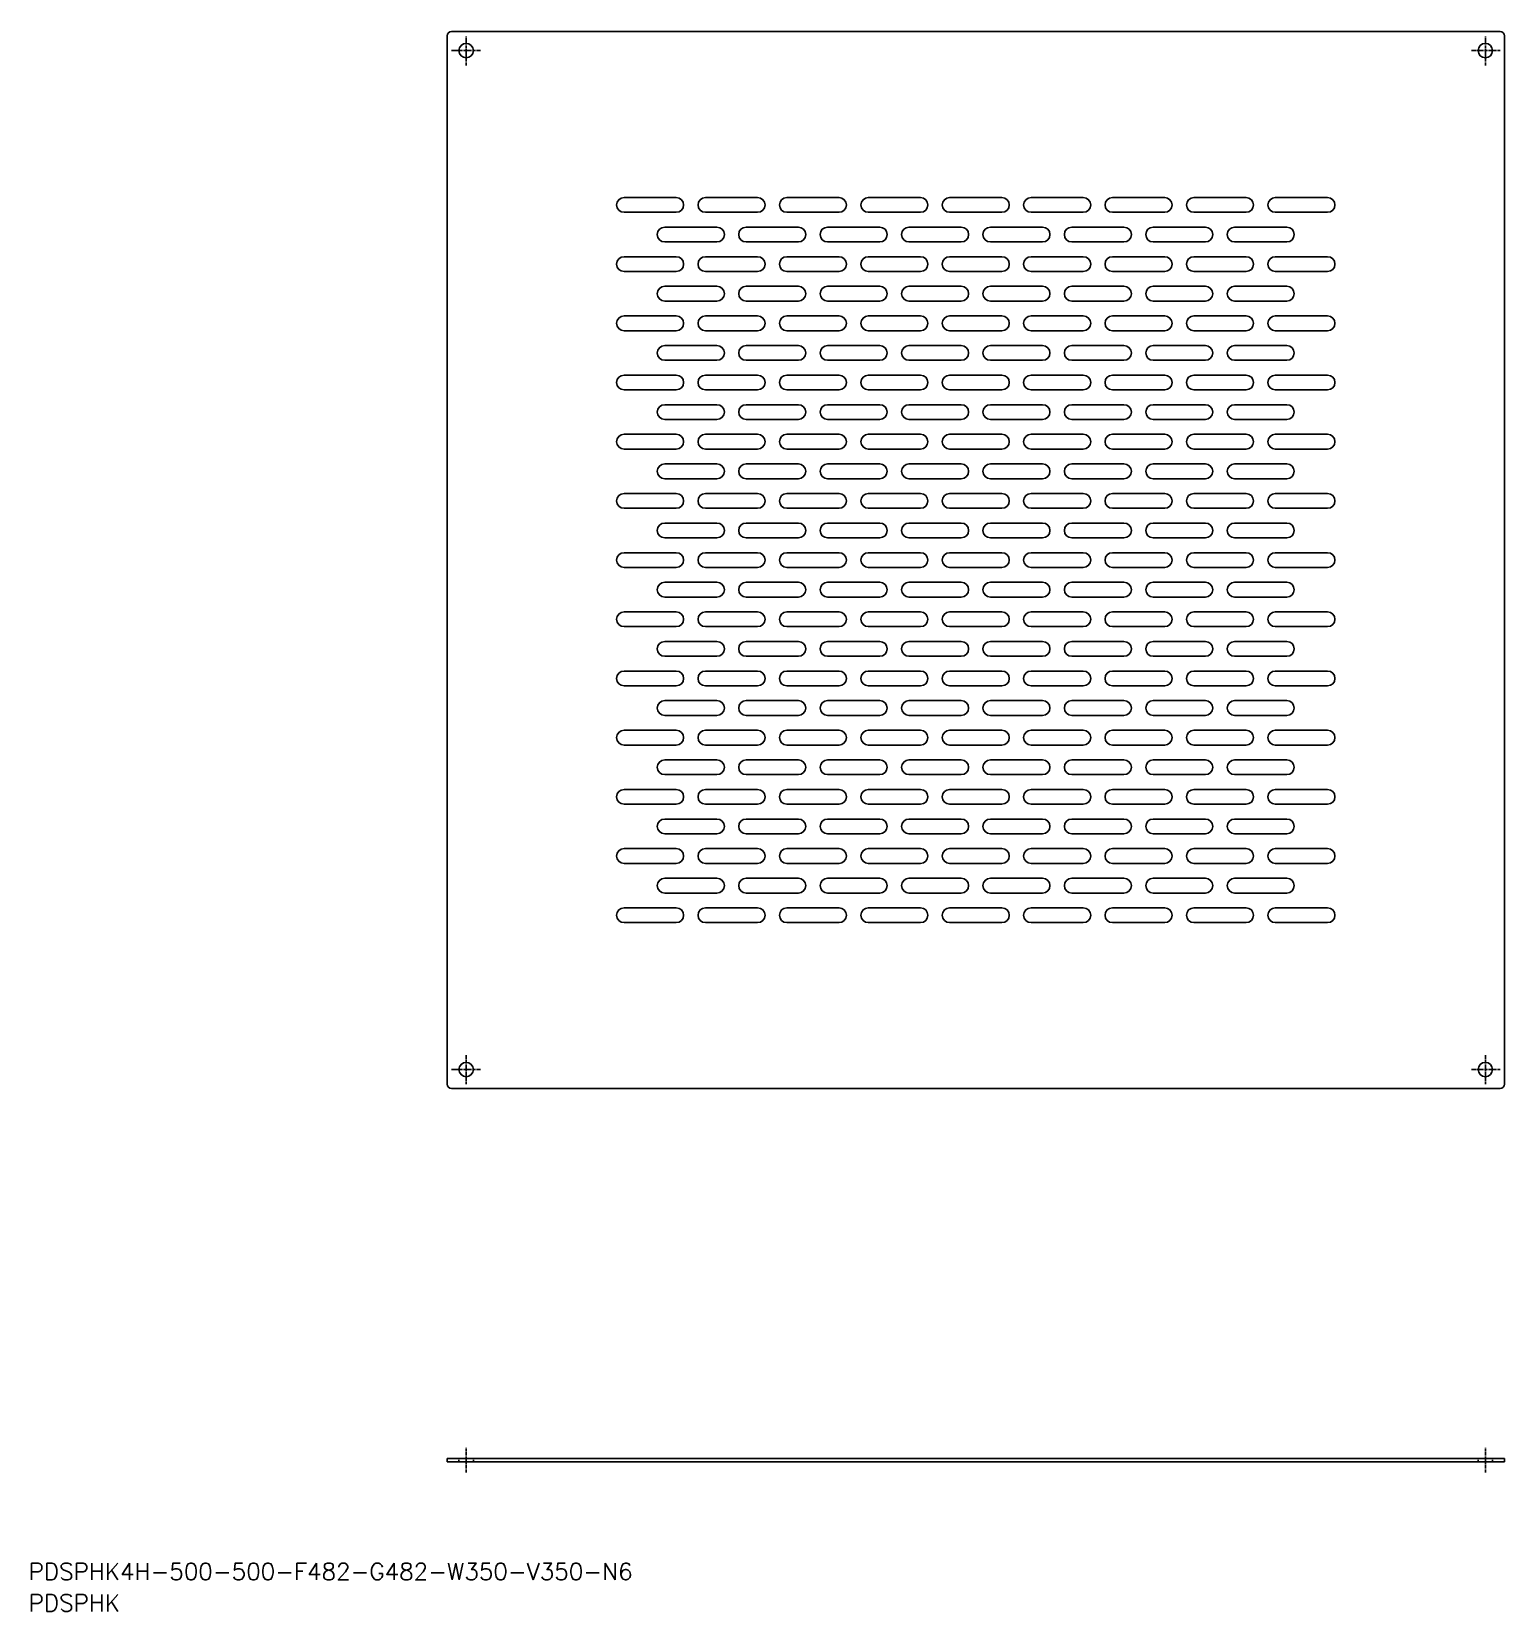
# Model space of a CAD drawing. Extents: x -195 to 501, y -127 to 621.
import ezdxf

# ---------------------------------------------------------------- set-up
doc = ezdxf.new("R2010")
doc.units = 0
doc.linetypes.add('CENTER', pattern=[2, 1.25, -0.25, 0.25, -0.25])
doc.linetypes.add('DASHED', pattern=[0.75, 0.5, -0.25])
doc.layers.get('0').update_dxf_attribs({"linetype": 'CONTINUOUS'})
doc.layers.add('CENTER', color=1, linetype='CENTER')
doc.styles.get("Standard").update_dxf_attribs({"font": 'txt.shx', "bigfont": 'extfont2.shx'})

msp = doc.modelspace()

# ---------------------------------------------------------------- linework, layer by layer
at = {"color": 7, "linetype": 'CONTINUOUS'}
for p, q in [((499.27, 620.53), (3.27, 620.53)), ((1.27, 618.53), (1.27, 122.53)), ((501.27, 122.53), (501.27, 618.53)), ((84.92, 542.03), (109.62, 542.03)), ((123.42, 542.03), (148.12, 542.03)), ((161.92, 542.03), (186.62, 542.03)), ((200.42, 542.03), (225.12, 542.03)), ((238.92, 542.03), (263.62, 542.03)), ((277.42, 542.03), (302.12, 542.03)), ((315.92, 542.03), (340.62, 542.03)), ((354.42, 542.03), (379.12, 542.03)), ((392.92, 542.03), (417.62, 542.03)), ((84.92, 535.03), (109.62, 535.03)), ((123.42, 535.03), (148.12, 535.03)), ((161.92, 535.03), (186.62, 535.03)), ((200.42, 535.03), (225.12, 535.03)), ((238.92, 535.03), (263.62, 535.03)), ((277.42, 535.03), (302.12, 535.03)), ((315.92, 535.03), (340.62, 535.03)), ((354.42, 535.03), (379.12, 535.03)), ((392.92, 535.03), (417.62, 535.03)), ((104.17, 528.03), (128.87, 528.03)), ((142.67, 528.03), (167.37, 528.03)), ((181.17, 528.03), (205.87, 528.03)), ((219.67, 528.03), (244.37, 528.03)), ((258.17, 528.03), (282.87, 528.03)), ((296.67, 528.03), (321.37, 528.03)), ((335.17, 528.03), (359.87, 528.03)), ((373.67, 528.03), (398.37, 528.03)), ((104.17, 521.03), (128.87, 521.03)), ((142.67, 521.03), (167.37, 521.03)), ((181.17, 521.03), (205.87, 521.03)), ((219.67, 521.03), (244.37, 521.03)), ((258.17, 521.03), (282.87, 521.03)), ((296.67, 521.03), (321.37, 521.03)), ((335.17, 521.03), (359.87, 521.03)), ((373.67, 521.03), (398.37, 521.03)), ((84.92, 514.03), (109.62, 514.03)), ((123.42, 514.03), (148.12, 514.03)), ((161.92, 514.03), (186.62, 514.03)), ((200.42, 514.03), (225.12, 514.03)), ((238.92, 514.03), (263.62, 514.03)), ((277.42, 514.03), (302.12, 514.03)), ((315.92, 514.03), (340.62, 514.03)), ((354.42, 514.03), (379.12, 514.03)), ((392.92, 514.03), (417.62, 514.03)), ((84.92, 507.03), (109.62, 507.03)), ((123.42, 507.03), (148.12, 507.03)), ((161.92, 507.03), (186.62, 507.03)), ((200.42, 507.03), (225.12, 507.03)), ((238.92, 507.03), (263.62, 507.03)), ((277.42, 507.03), (302.12, 507.03)), ((315.92, 507.03), (340.62, 507.03)), ((354.42, 507.03), (379.12, 507.03)), ((392.92, 507.03), (417.62, 507.03)), ((104.17, 500.03), (128.87, 500.03)), ((142.67, 500.03), (167.37, 500.03)), ((181.17, 500.03), (205.87, 500.03)), ((219.67, 500.03), (244.37, 500.03)), ((258.17, 500.03), (282.87, 500.03)), ((296.67, 500.03), (321.37, 500.03)), ((335.17, 500.03), (359.87, 500.03)), ((373.67, 500.03), (398.37, 500.03)), ((84.92, 486.03), (109.62, 486.03)), ((104.17, 493.03), (128.87, 493.03)), ((123.42, 486.03), (148.12, 486.03)), ((142.67, 493.03), (167.37, 493.03)), ((161.92, 486.03), (186.62, 486.03)), ((181.17, 493.03), (205.87, 493.03)), ((200.42, 486.03), (225.12, 486.03)), ((219.67, 493.03), (244.37, 493.03)), ((238.92, 486.03), (263.62, 486.03)), ((258.17, 493.03), (282.87, 493.03)), ((277.42, 486.03), (302.12, 486.03)), ((296.67, 493.03), (321.37, 493.03)), ((315.92, 486.03), (340.62, 486.03)), ((335.17, 493.03), (359.87, 493.03)), ((354.42, 486.03), (379.12, 486.03)), ((373.67, 493.03), (398.37, 493.03)), ((392.92, 486.03), (417.62, 486.03)), ((84.92, 479.03), (109.62, 479.03)), ((123.42, 479.03), (148.12, 479.03)), ((161.92, 479.03), (186.62, 479.03)), ((200.42, 479.03), (225.12, 479.03)), ((238.92, 479.03), (263.62, 479.03)), ((277.42, 479.03), (302.12, 479.03)), ((315.92, 479.03), (340.62, 479.03)), ((354.42, 479.03), (379.12, 479.03)), ((392.92, 479.03), (417.62, 479.03)), ((104.17, 472.03), (128.87, 472.03)), ((142.67, 472.03), (167.37, 472.03)), ((181.17, 472.03), (205.87, 472.03)), ((219.67, 472.03), (244.37, 472.03)), ((258.17, 472.03), (282.87, 472.03)), ((296.67, 472.03), (321.37, 472.03)), ((335.17, 472.03), (359.87, 472.03)), ((373.67, 472.03), (398.37, 472.03)), ((104.17, 465.03), (128.87, 465.03)), ((142.67, 465.03), (167.37, 465.03)), ((181.17, 465.03), (205.87, 465.03)), ((219.67, 465.03), (244.37, 465.03)), ((258.17, 465.03), (282.87, 465.03)), ((296.67, 465.03), (321.37, 465.03)), ((335.17, 465.03), (359.87, 465.03)), ((373.67, 465.03), (398.37, 465.03)), ((84.92, 458.03), (109.62, 458.03)), ((123.42, 458.03), (148.12, 458.03)), ((161.92, 458.03), (186.62, 458.03)), ((200.42, 458.03), (225.12, 458.03)), ((238.92, 458.03), (263.62, 458.03)), ((277.42, 458.03), (302.12, 458.03)), ((315.92, 458.03), (340.62, 458.03)), ((354.42, 458.03), (379.12, 458.03)), ((392.92, 458.03), (417.62, 458.03)), ((84.92, 451.03), (109.62, 451.03)), ((123.42, 451.03), (148.12, 451.03)), ((161.92, 451.03), (186.62, 451.03)), ((200.42, 451.03), (225.12, 451.03)), ((238.92, 451.03), (263.62, 451.03)), ((277.42, 451.03), (302.12, 451.03)), ((315.92, 451.03), (340.62, 451.03)), ((354.42, 451.03), (379.12, 451.03)), ((392.92, 451.03), (417.62, 451.03)), ((104.17, 444.03), (128.87, 444.03)), ((142.67, 444.03), (167.37, 444.03)), ((181.17, 444.03), (205.87, 444.03)), ((219.67, 444.03), (244.37, 444.03)), ((258.17, 444.03), (282.87, 444.03)), ((296.67, 444.03), (321.37, 444.03)), ((335.17, 444.03), (359.87, 444.03)), ((373.67, 444.03), (398.37, 444.03)), ((104.17, 437.03), (128.87, 437.03)), ((142.67, 437.03), (167.37, 437.03)), ((181.17, 437.03), (205.87, 437.03)), ((219.67, 437.03), (244.37, 437.03)), ((258.17, 437.03), (282.87, 437.03)), ((296.67, 437.03), (321.37, 437.03)), ((335.17, 437.03), (359.87, 437.03)), ((373.67, 437.03), (398.37, 437.03)), ((84.92, 430.03), (109.62, 430.03)), ((123.42, 430.03), (148.12, 430.03)), ((161.92, 430.03), (186.62, 430.03)), ((200.42, 430.03), (225.12, 430.03)), ((238.92, 430.03), (263.62, 430.03)), ((277.42, 430.03), (302.12, 430.03)), ((315.92, 430.03), (340.62, 430.03)), ((354.42, 430.03), (379.12, 430.03)), ((392.92, 430.03), (417.62, 430.03)), ((84.92, 423.03), (109.62, 423.03)), ((123.42, 423.03), (148.12, 423.03)), ((161.92, 423.03), (186.62, 423.03)), ((200.42, 423.03), (225.12, 423.03)), ((238.92, 423.03), (263.62, 423.03)), ((277.42, 423.03), (302.12, 423.03)), ((315.92, 423.03), (340.62, 423.03)), ((354.42, 423.03), (379.12, 423.03)), ((392.92, 423.03), (417.62, 423.03)), ((104.17, 416.03), (128.87, 416.03)), ((142.67, 416.03), (167.37, 416.03)), ((181.17, 416.03), (205.87, 416.03)), ((219.67, 416.03), (244.37, 416.03)), ((258.17, 416.03), (282.87, 416.03)), ((296.67, 416.03), (321.37, 416.03)), ((335.17, 416.03), (359.87, 416.03)), ((373.67, 416.03), (398.37, 416.03)), ((104.17, 409.03), (128.87, 409.03)), ((142.67, 409.03), (167.37, 409.03)), ((181.17, 409.03), (205.87, 409.03)), ((219.67, 409.03), (244.37, 409.03)), ((258.17, 409.03), (282.87, 409.03)), ((296.67, 409.03), (321.37, 409.03)), ((335.17, 409.03), (359.87, 409.03)), ((373.67, 409.03), (398.37, 409.03)), ((84.92, 402.03), (109.62, 402.03)), ((123.42, 402.03), (148.12, 402.03)), ((161.92, 402.03), (186.62, 402.03)), ((200.42, 402.03), (225.12, 402.03)), ((238.92, 402.03), (263.62, 402.03)), ((277.42, 402.03), (302.12, 402.03)), ((315.92, 402.03), (340.62, 402.03)), ((354.42, 402.03), (379.12, 402.03)), ((392.92, 402.03), (417.62, 402.03)), ((84.92, 395.03), (109.62, 395.03)), ((123.42, 395.03), (148.12, 395.03)), ((161.92, 395.03), (186.62, 395.03)), ((200.42, 395.03), (225.12, 395.03)), ((238.92, 395.03), (263.62, 395.03)), ((277.42, 395.03), (302.12, 395.03)), ((315.92, 395.03), (340.62, 395.03)), ((354.42, 395.03), (379.12, 395.03)), ((392.92, 395.03), (417.62, 395.03)), ((104.17, 388.03), (128.87, 388.03)), ((142.67, 388.03), (167.37, 388.03)), ((181.17, 388.03), (205.87, 388.03)), ((219.67, 388.03), (244.37, 388.03)), ((258.17, 388.03), (282.87, 388.03)), ((296.67, 388.03), (321.37, 388.03)), ((335.17, 388.03), (359.87, 388.03)), ((373.67, 388.03), (398.37, 388.03)), ((84.92, 374.03), (109.62, 374.03)), ((104.17, 381.03), (128.87, 381.03)), ((123.42, 374.03), (148.12, 374.03)), ((142.67, 381.03), (167.37, 381.03)), ((161.92, 374.03), (186.62, 374.03)), ((181.17, 381.03), (205.87, 381.03)), ((200.42, 374.03), (225.12, 374.03)), ((219.67, 381.03), (244.37, 381.03)), ((238.92, 374.03), (263.62, 374.03)), ((258.17, 381.03), (282.87, 381.03)), ((277.42, 374.03), (302.12, 374.03)), ((296.67, 381.03), (321.37, 381.03)), ((315.92, 374.03), (340.62, 374.03)), ((335.17, 381.03), (359.87, 381.03)), ((354.42, 374.03), (379.12, 374.03)), ((373.67, 381.03), (398.37, 381.03)), ((392.92, 374.03), (417.62, 374.03)), ((84.92, 367.03), (109.62, 367.03)), ((123.42, 367.03), (148.12, 367.03)), ((161.92, 367.03), (186.62, 367.03)), ((200.42, 367.03), (225.12, 367.03)), ((238.92, 367.03), (263.62, 367.03)), ((277.42, 367.03), (302.12, 367.03)), ((315.92, 367.03), (340.62, 367.03)), ((354.42, 367.03), (379.12, 367.03)), ((392.92, 367.03), (417.62, 367.03)), ((104.17, 360.03), (128.87, 360.03)), ((142.67, 360.03), (167.37, 360.03)), ((181.17, 360.03), (205.87, 360.03)), ((219.67, 360.03), (244.37, 360.03)), ((258.17, 360.03), (282.87, 360.03)), ((296.67, 360.03), (321.37, 360.03)), ((335.17, 360.03), (359.87, 360.03)), ((373.67, 360.03), (398.37, 360.03)), ((104.17, 353.03), (128.87, 353.03)), ((142.67, 353.03), (167.37, 353.03)), ((181.17, 353.03), (205.87, 353.03)), ((219.67, 353.03), (244.37, 353.03)), ((258.17, 353.03), (282.87, 353.03)), ((296.67, 353.03), (321.37, 353.03)), ((335.17, 353.03), (359.87, 353.03)), ((373.67, 353.03), (398.37, 353.03)), ((84.92, 346.03), (109.62, 346.03)), ((123.42, 346.03), (148.12, 346.03)), ((161.92, 346.03), (186.62, 346.03)), ((200.42, 346.03), (225.12, 346.03)), ((238.92, 346.03), (263.62, 346.03)), ((277.42, 346.03), (302.12, 346.03)), ((315.92, 346.03), (340.62, 346.03)), ((354.42, 346.03), (379.12, 346.03)), ((392.92, 346.03), (417.62, 346.03)), ((84.92, 339.03), (109.62, 339.03)), ((123.42, 339.03), (148.12, 339.03)), ((161.92, 339.03), (186.62, 339.03)), ((200.42, 339.03), (225.12, 339.03)), ((238.92, 339.03), (263.62, 339.03)), ((277.42, 339.03), (302.12, 339.03)), ((315.92, 339.03), (340.62, 339.03)), ((354.42, 339.03), (379.12, 339.03)), ((392.92, 339.03), (417.62, 339.03)), ((104.17, 332.03), (128.87, 332.03)), ((142.67, 332.03), (167.37, 332.03)), ((181.17, 332.03), (205.87, 332.03)), ((219.67, 332.03), (244.37, 332.03)), ((258.17, 332.03), (282.87, 332.03)), ((296.67, 332.03), (321.37, 332.03)), ((335.17, 332.03), (359.87, 332.03)), ((373.67, 332.03), (398.37, 332.03)), ((104.17, 325.03), (128.87, 325.03)), ((142.67, 325.03), (167.37, 325.03)), ((181.17, 325.03), (205.87, 325.03)), ((219.67, 325.03), (244.37, 325.03)), ((258.17, 325.03), (282.87, 325.03)), ((296.67, 325.03), (321.37, 325.03)), ((335.17, 325.03), (359.87, 325.03)), ((373.67, 325.03), (398.37, 325.03)), ((84.92, 318.03), (109.62, 318.03)), ((123.42, 318.03), (148.12, 318.03)), ((161.92, 318.03), (186.62, 318.03)), ((200.42, 318.03), (225.12, 318.03)), ((238.92, 318.03), (263.62, 318.03)), ((277.42, 318.03), (302.12, 318.03)), ((315.92, 318.03), (340.62, 318.03)), ((354.42, 318.03), (379.12, 318.03)), ((392.92, 318.03), (417.62, 318.03)), ((84.92, 311.03), (109.62, 311.03)), ((123.42, 311.03), (148.12, 311.03)), ((161.92, 311.03), (186.62, 311.03)), ((200.42, 311.03), (225.12, 311.03)), ((238.92, 311.03), (263.62, 311.03)), ((277.42, 311.03), (302.12, 311.03)), ((315.92, 311.03), (340.62, 311.03)), ((354.42, 311.03), (379.12, 311.03)), ((392.92, 311.03), (417.62, 311.03)), ((104.17, 304.03), (128.87, 304.03)), ((142.67, 304.03), (167.37, 304.03)), ((181.17, 304.03), (205.87, 304.03)), ((219.67, 304.03), (244.37, 304.03)), ((258.17, 304.03), (282.87, 304.03)), ((296.67, 304.03), (321.37, 304.03)), ((335.17, 304.03), (359.87, 304.03)), ((373.67, 304.03), (398.37, 304.03)), ((104.17, 297.03), (128.87, 297.03)), ((142.67, 297.03), (167.37, 297.03)), ((181.17, 297.03), (205.87, 297.03)), ((219.67, 297.03), (244.37, 297.03)), ((258.17, 297.03), (282.87, 297.03)), ((296.67, 297.03), (321.37, 297.03)), ((335.17, 297.03), (359.87, 297.03)), ((373.67, 297.03), (398.37, 297.03)), ((84.92, 290.03), (109.62, 290.03)), ((123.42, 290.03), (148.12, 290.03)), ((161.92, 290.03), (186.62, 290.03)), ((200.42, 290.03), (225.12, 290.03)), ((238.92, 290.03), (263.62, 290.03)), ((277.42, 290.03), (302.12, 290.03)), ((315.92, 290.03), (340.62, 290.03)), ((354.42, 290.03), (379.12, 290.03)), ((392.92, 290.03), (417.62, 290.03)), ((84.92, 283.03), (109.62, 283.03)), ((123.42, 283.03), (148.12, 283.03)), ((161.92, 283.03), (186.62, 283.03)), ((200.42, 283.03), (225.12, 283.03)), ((238.92, 283.03), (263.62, 283.03)), ((277.42, 283.03), (302.12, 283.03)), ((315.92, 283.03), (340.62, 283.03)), ((354.42, 283.03), (379.12, 283.03)), ((392.92, 283.03), (417.62, 283.03)), ((104.17, 276.03), (128.87, 276.03)), ((142.67, 276.03), (167.37, 276.03)), ((181.17, 276.03), (205.87, 276.03)), ((219.67, 276.03), (244.37, 276.03)), ((258.17, 276.03), (282.87, 276.03)), ((296.67, 276.03), (321.37, 276.03)), ((335.17, 276.03), (359.87, 276.03)), ((373.67, 276.03), (398.37, 276.03)), ((84.92, 262.03), (109.62, 262.03)), ((104.17, 269.03), (128.87, 269.03)), ((123.42, 262.03), (148.12, 262.03)), ((142.67, 269.03), (167.37, 269.03)), ((161.92, 262.03), (186.62, 262.03)), ((181.17, 269.03), (205.87, 269.03)), ((200.42, 262.03), (225.12, 262.03)), ((219.67, 269.03), (244.37, 269.03)), ((238.92, 262.03), (263.62, 262.03)), ((258.17, 269.03), (282.87, 269.03)), ((277.42, 262.03), (302.12, 262.03)), ((296.67, 269.03), (321.37, 269.03)), ((315.92, 262.03), (340.62, 262.03)), ((335.17, 269.03), (359.87, 269.03)), ((354.42, 262.03), (379.12, 262.03)), ((373.67, 269.03), (398.37, 269.03)), ((392.92, 262.03), (417.62, 262.03)), ((84.92, 255.03), (109.62, 255.03)), ((123.42, 255.03), (148.12, 255.03)), ((161.92, 255.03), (186.62, 255.03)), ((200.42, 255.03), (225.12, 255.03)), ((238.92, 255.03), (263.62, 255.03)), ((277.42, 255.03), (302.12, 255.03)), ((315.92, 255.03), (340.62, 255.03)), ((354.42, 255.03), (379.12, 255.03)), ((392.92, 255.03), (417.62, 255.03)), ((104.17, 248.03), (128.87, 248.03)), ((142.67, 248.03), (167.37, 248.03)), ((181.17, 248.03), (205.87, 248.03)), ((219.67, 248.03), (244.37, 248.03)), ((258.17, 248.03), (282.87, 248.03)), ((296.67, 248.03), (321.37, 248.03)), ((335.17, 248.03), (359.87, 248.03)), ((373.67, 248.03), (398.37, 248.03)), ((104.17, 241.03), (128.87, 241.03)), ((142.67, 241.03), (167.37, 241.03)), ((181.17, 241.03), (205.87, 241.03)), ((219.67, 241.03), (244.37, 241.03)), ((258.17, 241.03), (282.87, 241.03)), ((296.67, 241.03), (321.37, 241.03)), ((335.17, 241.03), (359.87, 241.03)), ((373.67, 241.03), (398.37, 241.03)), ((84.92, 234.03), (109.62, 234.03)), ((123.42, 234.03), (148.12, 234.03)), ((161.92, 234.03), (186.62, 234.03)), ((200.42, 234.03), (225.12, 234.03)), ((238.92, 234.03), (263.62, 234.03)), ((277.42, 234.03), (302.12, 234.03)), ((315.92, 234.03), (340.62, 234.03)), ((354.42, 234.03), (379.12, 234.03)), ((392.92, 234.03), (417.62, 234.03)), ((84.92, 227.03), (109.62, 227.03)), ((123.42, 227.03), (148.12, 227.03)), ((161.92, 227.03), (186.62, 227.03)), ((200.42, 227.03), (225.12, 227.03)), ((238.92, 227.03), (263.62, 227.03)), ((277.42, 227.03), (302.12, 227.03)), ((315.92, 227.03), (340.62, 227.03)), ((354.42, 227.03), (379.12, 227.03)), ((392.92, 227.03), (417.62, 227.03)), ((104.17, 220.03), (128.87, 220.03)), ((142.67, 220.03), (167.37, 220.03)), ((181.17, 220.03), (205.87, 220.03)), ((219.67, 220.03), (244.37, 220.03)), ((258.17, 220.03), (282.87, 220.03)), ((296.67, 220.03), (321.37, 220.03)), ((335.17, 220.03), (359.87, 220.03)), ((373.67, 220.03), (398.37, 220.03)), ((104.17, 213.03), (128.87, 213.03)), ((142.67, 213.03), (167.37, 213.03)), ((181.17, 213.03), (205.87, 213.03)), ((219.67, 213.03), (244.37, 213.03)), ((258.17, 213.03), (282.87, 213.03)), ((296.67, 213.03), (321.37, 213.03)), ((335.17, 213.03), (359.87, 213.03)), ((373.67, 213.03), (398.37, 213.03)), ((84.92, 206.03), (109.62, 206.03)), ((123.42, 206.03), (148.12, 206.03)), ((161.92, 206.03), (186.62, 206.03)), ((200.42, 206.03), (225.12, 206.03)), ((238.92, 206.03), (263.62, 206.03)), ((277.42, 206.03), (302.12, 206.03)), ((315.92, 206.03), (340.62, 206.03)), ((354.42, 206.03), (379.12, 206.03)), ((392.92, 206.03), (417.62, 206.03)), ((84.92, 199.03), (109.62, 199.03)), ((123.42, 199.03), (148.12, 199.03)), ((161.92, 199.03), (186.62, 199.03)), ((200.42, 199.03), (225.12, 199.03)), ((238.92, 199.03), (263.62, 199.03)), ((277.42, 199.03), (302.12, 199.03)), ((315.92, 199.03), (340.62, 199.03)), ((354.42, 199.03), (379.12, 199.03)), ((392.92, 199.03), (417.62, 199.03)), ((3.27, 120.53), (499.27, 120.53)), ((1.27, -54.47), (501.27, -54.47)), ((1.27, -56.07), (1.27, -54.47)), ((501.27, -56.07), (1.27, -56.07)), ((501.27, -54.47), (501.27, -56.07))]:
    msp.add_line(p, q, dxfattribs=at)
at = {"color": 3, "linetype": 'DASHED'}
for p, q in [((6.87, -54.47), (6.87, -56.07)), ((13.67, -54.47), (13.67, -56.07)), ((488.87, -54.47), (488.87, -56.07)), ((495.67, -54.47), (495.67, -56.07))]:
    msp.add_line(p, q, dxfattribs=at)
at = {"color": 7, "linetype": 'CONTINUOUS'}
for centre in [(10.27, 611.53), (492.27, 611.53), (10.27, 129.53), (492.27, 129.53)]:
    msp.add_circle(centre, 3.4, dxfattribs=at)
for centre, radius, start, end in [((3.27, 618.53), 2, 90, 180), ((499.27, 618.53), 2, 0, 90), ((84.92, 538.53), 3.5, 90, 270), ((109.62, 538.53), 3.5, 270, 90), ((123.42, 538.53), 3.5, 90, 270), ((148.12, 538.53), 3.5, 270, 90), ((161.92, 538.53), 3.5, 90, 270), ((186.62, 538.53), 3.5, 270, 90), ((200.42, 538.53), 3.5, 90, 270), ((225.12, 538.53), 3.5, 270, 90), ((238.92, 538.53), 3.5, 90, 270), ((263.62, 538.53), 3.5, 270, 90), ((277.42, 538.53), 3.5, 90, 270), ((302.12, 538.53), 3.5, 270, 90), ((315.92, 538.53), 3.5, 90, 270), ((340.62, 538.53), 3.5, 270, 90), ((354.42, 538.53), 3.5, 90, 270), ((379.12, 538.53), 3.5, 270, 90), ((392.92, 538.53), 3.5, 90, 270), ((417.62, 538.53), 3.5, 270, 90), ((104.17, 524.53), 3.5, 90, 270), ((128.87, 524.53), 3.5, 270, 90), ((142.67, 524.53), 3.5, 90, 270), ((167.37, 524.53), 3.5, 270, 90), ((181.17, 524.53), 3.5, 90, 270), ((205.87, 524.53), 3.5, 270, 90), ((219.67, 524.53), 3.5, 90, 270), ((244.37, 524.53), 3.5, 270, 90), ((258.17, 524.53), 3.5, 90, 270), ((282.87, 524.53), 3.5, 270, 90), ((296.67, 524.53), 3.5, 90, 270), ((321.37, 524.53), 3.5, 270, 90), ((335.17, 524.53), 3.5, 90, 270), ((359.87, 524.53), 3.5, 270, 90), ((373.67, 524.53), 3.5, 90, 270), ((398.37, 524.53), 3.5, 270, 90), ((84.92, 510.53), 3.5, 90, 270), ((109.62, 510.53), 3.5, 270, 90), ((123.42, 510.53), 3.5, 90, 270), ((148.12, 510.53), 3.5, 270, 90), ((161.92, 510.53), 3.5, 90, 270), ((186.62, 510.53), 3.5, 270, 90), ((200.42, 510.53), 3.5, 90, 270), ((225.12, 510.53), 3.5, 270, 90), ((238.92, 510.53), 3.5, 90, 270), ((263.62, 510.53), 3.5, 270, 90), ((277.42, 510.53), 3.5, 90, 270), ((302.12, 510.53), 3.5, 270, 90), ((315.92, 510.53), 3.5, 90, 270), ((340.62, 510.53), 3.5, 270, 90), ((354.42, 510.53), 3.5, 90, 270), ((379.12, 510.53), 3.5, 270, 90), ((392.92, 510.53), 3.5, 90, 270), ((417.62, 510.53), 3.5, 270, 90), ((104.17, 496.53), 3.5, 90, 270), ((128.87, 496.53), 3.5, 270, 90), ((142.67, 496.53), 3.5, 90, 270), ((167.37, 496.53), 3.5, 270, 90), ((181.17, 496.53), 3.5, 90, 270), ((205.87, 496.53), 3.5, 270, 90), ((219.67, 496.53), 3.5, 90, 270), ((244.37, 496.53), 3.5, 270, 90), ((258.17, 496.53), 3.5, 90, 270), ((282.87, 496.53), 3.5, 270, 90), ((296.67, 496.53), 3.5, 90, 270), ((321.37, 496.53), 3.5, 270, 90), ((335.17, 496.53), 3.5, 90, 270), ((359.87, 496.53), 3.5, 270, 90), ((373.67, 496.53), 3.5, 90, 270), ((398.37, 496.53), 3.5, 270, 90), ((84.92, 482.53), 3.5, 90, 270), ((109.62, 482.53), 3.5, 270, 90), ((123.42, 482.53), 3.5, 90, 270), ((148.12, 482.53), 3.5, 270, 90), ((161.92, 482.53), 3.5, 90, 270), ((186.62, 482.53), 3.5, 270, 90), ((200.42, 482.53), 3.5, 90, 270), ((225.12, 482.53), 3.5, 270, 90), ((238.92, 482.53), 3.5, 90, 270), ((263.62, 482.53), 3.5, 270, 90), ((277.42, 482.53), 3.5, 90, 270), ((302.12, 482.53), 3.5, 270, 90), ((315.92, 482.53), 3.5, 90, 270), ((340.62, 482.53), 3.5, 270, 90), ((354.42, 482.53), 3.5, 90, 270), ((379.12, 482.53), 3.5, 270, 90), ((392.92, 482.53), 3.5, 90, 270), ((417.62, 482.53), 3.5, 270, 90), ((104.17, 468.53), 3.5, 90, 270), ((128.87, 468.53), 3.5, 270, 90), ((142.67, 468.53), 3.5, 90, 270), ((167.37, 468.53), 3.5, 270, 90), ((181.17, 468.53), 3.5, 90, 270), ((205.87, 468.53), 3.5, 270, 90), ((219.67, 468.53), 3.5, 90, 270), ((244.37, 468.53), 3.5, 270, 90), ((258.17, 468.53), 3.5, 90, 270), ((282.87, 468.53), 3.5, 270, 90), ((296.67, 468.53), 3.5, 90, 270), ((321.37, 468.53), 3.5, 270, 90), ((335.17, 468.53), 3.5, 90, 270), ((359.87, 468.53), 3.5, 270, 90), ((373.67, 468.53), 3.5, 90, 270), ((398.37, 468.53), 3.5, 270, 90), ((84.92, 454.53), 3.5, 90, 270), ((109.62, 454.53), 3.5, 270, 90), ((123.42, 454.53), 3.5, 90, 270), ((148.12, 454.53), 3.5, 270, 90), ((161.92, 454.53), 3.5, 90, 270), ((186.62, 454.53), 3.5, 270, 90), ((200.42, 454.53), 3.5, 90, 270), ((225.12, 454.53), 3.5, 270, 90), ((238.92, 454.53), 3.5, 90, 270), ((263.62, 454.53), 3.5, 270, 90), ((277.42, 454.53), 3.5, 90, 270), ((302.12, 454.53), 3.5, 270, 90), ((315.92, 454.53), 3.5, 90, 270), ((340.62, 454.53), 3.5, 270, 90), ((354.42, 454.53), 3.5, 90, 270), ((379.12, 454.53), 3.5, 270, 90), ((392.92, 454.53), 3.5, 90, 270), ((417.62, 454.53), 3.5, 270, 90), ((104.17, 440.53), 3.5, 90, 270), ((128.87, 440.53), 3.5, 270, 90), ((142.67, 440.53), 3.5, 90, 270), ((167.37, 440.53), 3.5, 270, 90), ((181.17, 440.53), 3.5, 90, 270), ((205.87, 440.53), 3.5, 270, 90), ((219.67, 440.53), 3.5, 90, 270), ((244.37, 440.53), 3.5, 270, 90), ((258.17, 440.53), 3.5, 90, 270), ((282.87, 440.53), 3.5, 270, 90), ((296.67, 440.53), 3.5, 90, 270), ((321.37, 440.53), 3.5, 270, 90), ((335.17, 440.53), 3.5, 90, 270), ((359.87, 440.53), 3.5, 270, 90), ((373.67, 440.53), 3.5, 90, 270), ((398.37, 440.53), 3.5, 270, 90), ((84.92, 426.53), 3.5, 90, 270), ((109.62, 426.53), 3.5, 270, 90), ((123.42, 426.53), 3.5, 90, 270), ((148.12, 426.53), 3.5, 270, 90), ((161.92, 426.53), 3.5, 90, 270), ((186.62, 426.53), 3.5, 270, 90), ((200.42, 426.53), 3.5, 90, 270), ((225.12, 426.53), 3.5, 270, 90), ((238.92, 426.53), 3.5, 90, 270), ((263.62, 426.53), 3.5, 270, 90), ((277.42, 426.53), 3.5, 90, 270), ((302.12, 426.53), 3.5, 270, 90), ((315.92, 426.53), 3.5, 90, 270), ((340.62, 426.53), 3.5, 270, 90), ((354.42, 426.53), 3.5, 90, 270), ((379.12, 426.53), 3.5, 270, 90), ((392.92, 426.53), 3.5, 90, 270), ((417.62, 426.53), 3.5, 270, 90), ((104.17, 412.53), 3.5, 90, 270), ((128.87, 412.53), 3.5, 270, 90), ((142.67, 412.53), 3.5, 90, 270), ((167.37, 412.53), 3.5, 270, 90), ((181.17, 412.53), 3.5, 90, 270), ((205.87, 412.53), 3.5, 270, 90), ((219.67, 412.53), 3.5, 90, 270), ((244.37, 412.53), 3.5, 270, 90), ((258.17, 412.53), 3.5, 90, 270), ((282.87, 412.53), 3.5, 270, 90), ((296.67, 412.53), 3.5, 90, 270), ((321.37, 412.53), 3.5, 270, 90), ((335.17, 412.53), 3.5, 90, 270), ((359.87, 412.53), 3.5, 270, 90), ((373.67, 412.53), 3.5, 90, 270), ((398.37, 412.53), 3.5, 270, 90), ((84.92, 398.53), 3.5, 90, 270), ((109.62, 398.53), 3.5, 270, 90), ((123.42, 398.53), 3.5, 90, 270), ((148.12, 398.53), 3.5, 270, 90), ((161.92, 398.53), 3.5, 90, 270), ((186.62, 398.53), 3.5, 270, 90), ((200.42, 398.53), 3.5, 90, 270), ((225.12, 398.53), 3.5, 270, 90), ((238.92, 398.53), 3.5, 90, 270), ((263.62, 398.53), 3.5, 270, 90), ((277.42, 398.53), 3.5, 90, 270), ((302.12, 398.53), 3.5, 270, 90), ((315.92, 398.53), 3.5, 90, 270), ((340.62, 398.53), 3.5, 270, 90), ((354.42, 398.53), 3.5, 90, 270), ((379.12, 398.53), 3.5, 270, 90), ((392.92, 398.53), 3.5, 90, 270), ((417.62, 398.53), 3.5, 270, 90), ((104.17, 384.53), 3.5, 90, 270), ((128.87, 384.53), 3.5, 270, 90), ((142.67, 384.53), 3.5, 90, 270), ((167.37, 384.53), 3.5, 270, 90), ((181.17, 384.53), 3.5, 90, 270), ((205.87, 384.53), 3.5, 270, 90), ((219.67, 384.53), 3.5, 90, 270), ((244.37, 384.53), 3.5, 270, 90), ((258.17, 384.53), 3.5, 90, 270), ((282.87, 384.53), 3.5, 270, 90), ((296.67, 384.53), 3.5, 90, 270), ((321.37, 384.53), 3.5, 270, 90), ((335.17, 384.53), 3.5, 90, 270), ((359.87, 384.53), 3.5, 270, 90), ((373.67, 384.53), 3.5, 90, 270), ((398.37, 384.53), 3.5, 270, 90), ((84.92, 370.53), 3.5, 90, 270), ((109.62, 370.53), 3.5, 270, 90), ((123.42, 370.53), 3.5, 90, 270), ((148.12, 370.53), 3.5, 270, 90), ((161.92, 370.53), 3.5, 90, 270), ((186.62, 370.53), 3.5, 270, 90), ((200.42, 370.53), 3.5, 90, 270), ((225.12, 370.53), 3.5, 270, 90), ((238.92, 370.53), 3.5, 90, 270), ((263.62, 370.53), 3.5, 270, 90), ((277.42, 370.53), 3.5, 90, 270), ((302.12, 370.53), 3.5, 270, 90), ((315.92, 370.53), 3.5, 90, 270), ((340.62, 370.53), 3.5, 270, 90), ((354.42, 370.53), 3.5, 90, 270), ((379.12, 370.53), 3.5, 270, 90), ((392.92, 370.53), 3.5, 90, 270), ((417.62, 370.53), 3.5, 270, 90), ((104.17, 356.53), 3.5, 90, 270), ((128.87, 356.53), 3.5, 270, 90), ((142.67, 356.53), 3.5, 90, 270), ((167.37, 356.53), 3.5, 270, 90), ((181.17, 356.53), 3.5, 90, 270), ((205.87, 356.53), 3.5, 270, 90), ((219.67, 356.53), 3.5, 90, 270), ((244.37, 356.53), 3.5, 270, 90), ((258.17, 356.53), 3.5, 90, 270), ((282.87, 356.53), 3.5, 270, 90), ((296.67, 356.53), 3.5, 90, 270), ((321.37, 356.53), 3.5, 270, 90), ((335.17, 356.53), 3.5, 90, 270), ((359.87, 356.53), 3.5, 270, 90), ((373.67, 356.53), 3.5, 90, 270), ((398.37, 356.53), 3.5, 270, 90), ((84.92, 342.53), 3.5, 90, 270), ((109.62, 342.53), 3.5, 270, 90), ((123.42, 342.53), 3.5, 90, 270), ((148.12, 342.53), 3.5, 270, 90), ((161.92, 342.53), 3.5, 90, 270), ((186.62, 342.53), 3.5, 270, 90), ((200.42, 342.53), 3.5, 90, 270), ((225.12, 342.53), 3.5, 270, 90), ((238.92, 342.53), 3.5, 90, 270), ((263.62, 342.53), 3.5, 270, 90), ((277.42, 342.53), 3.5, 90, 270), ((302.12, 342.53), 3.5, 270, 90), ((315.92, 342.53), 3.5, 90, 270), ((340.62, 342.53), 3.5, 270, 90), ((354.42, 342.53), 3.5, 90, 270), ((379.12, 342.53), 3.5, 270, 90), ((392.92, 342.53), 3.5, 90, 270), ((417.62, 342.53), 3.5, 270, 90), ((104.17, 328.53), 3.5, 90, 270), ((128.87, 328.53), 3.5, 270, 90), ((142.67, 328.53), 3.5, 90, 270), ((167.37, 328.53), 3.5, 270, 90), ((181.17, 328.53), 3.5, 90, 270), ((205.87, 328.53), 3.5, 270, 90), ((219.67, 328.53), 3.5, 90, 270), ((244.37, 328.53), 3.5, 270, 90), ((258.17, 328.53), 3.5, 90, 270), ((282.87, 328.53), 3.5, 270, 90), ((296.67, 328.53), 3.5, 90, 270), ((321.37, 328.53), 3.5, 270, 90), ((335.17, 328.53), 3.5, 90, 270), ((359.87, 328.53), 3.5, 270, 90), ((373.67, 328.53), 3.5, 90, 270), ((398.37, 328.53), 3.5, 270, 90), ((84.92, 314.53), 3.5, 90, 270), ((109.62, 314.53), 3.5, 270, 90), ((123.42, 314.53), 3.5, 90, 270), ((148.12, 314.53), 3.5, 270, 90), ((161.92, 314.53), 3.5, 90, 270), ((186.62, 314.53), 3.5, 270, 90), ((200.42, 314.53), 3.5, 90, 270), ((225.12, 314.53), 3.5, 270, 90), ((238.92, 314.53), 3.5, 90, 270), ((263.62, 314.53), 3.5, 270, 90), ((277.42, 314.53), 3.5, 90, 270), ((302.12, 314.53), 3.5, 270, 90), ((315.92, 314.53), 3.5, 90, 270), ((340.62, 314.53), 3.5, 270, 90), ((354.42, 314.53), 3.5, 90, 270), ((379.12, 314.53), 3.5, 270, 90), ((392.92, 314.53), 3.5, 90, 270), ((417.62, 314.53), 3.5, 270, 90), ((104.17, 300.53), 3.5, 90, 270), ((128.87, 300.53), 3.5, 270, 90), ((142.67, 300.53), 3.5, 90, 270), ((167.37, 300.53), 3.5, 270, 90), ((181.17, 300.53), 3.5, 90, 270), ((205.87, 300.53), 3.5, 270, 90), ((219.67, 300.53), 3.5, 90, 270), ((244.37, 300.53), 3.5, 270, 90), ((258.17, 300.53), 3.5, 90, 270), ((282.87, 300.53), 3.5, 270, 90), ((296.67, 300.53), 3.5, 90, 270), ((321.37, 300.53), 3.5, 270, 90), ((335.17, 300.53), 3.5, 90, 270), ((359.87, 300.53), 3.5, 270, 90), ((373.67, 300.53), 3.5, 90, 270), ((398.37, 300.53), 3.5, 270, 90), ((84.92, 286.53), 3.5, 90, 270), ((109.62, 286.53), 3.5, 270, 90), ((123.42, 286.53), 3.5, 90, 270), ((148.12, 286.53), 3.5, 270, 90), ((161.92, 286.53), 3.5, 90, 270), ((186.62, 286.53), 3.5, 270, 90), ((200.42, 286.53), 3.5, 90, 270), ((225.12, 286.53), 3.5, 270, 90), ((238.92, 286.53), 3.5, 90, 270), ((263.62, 286.53), 3.5, 270, 90), ((277.42, 286.53), 3.5, 90, 270), ((302.12, 286.53), 3.5, 270, 90), ((315.92, 286.53), 3.5, 90, 270), ((340.62, 286.53), 3.5, 270, 90), ((354.42, 286.53), 3.5, 90, 270), ((379.12, 286.53), 3.5, 270, 90), ((392.92, 286.53), 3.5, 90, 270), ((417.62, 286.53), 3.5, 270, 90), ((104.17, 272.53), 3.5, 90, 270), ((128.87, 272.53), 3.5, 270, 90), ((142.67, 272.53), 3.5, 90, 270), ((167.37, 272.53), 3.5, 270, 90), ((181.17, 272.53), 3.5, 90, 270), ((205.87, 272.53), 3.5, 270, 90), ((219.67, 272.53), 3.5, 90, 270), ((244.37, 272.53), 3.5, 270, 90), ((258.17, 272.53), 3.5, 90, 270), ((282.87, 272.53), 3.5, 270, 90), ((296.67, 272.53), 3.5, 90, 270), ((321.37, 272.53), 3.5, 270, 90), ((335.17, 272.53), 3.5, 90, 270), ((359.87, 272.53), 3.5, 270, 90), ((373.67, 272.53), 3.5, 90, 270), ((398.37, 272.53), 3.5, 270, 90), ((84.92, 258.53), 3.5, 90, 270), ((109.62, 258.53), 3.5, 270, 90), ((123.42, 258.53), 3.5, 90, 270), ((148.12, 258.53), 3.5, 270, 90), ((161.92, 258.53), 3.5, 90, 270), ((186.62, 258.53), 3.5, 270, 90), ((200.42, 258.53), 3.5, 90, 270), ((225.12, 258.53), 3.5, 270, 90), ((238.92, 258.53), 3.5, 90, 270), ((263.62, 258.53), 3.5, 270, 90), ((277.42, 258.53), 3.5, 90, 270), ((302.12, 258.53), 3.5, 270, 90), ((315.92, 258.53), 3.5, 90, 270), ((340.62, 258.53), 3.5, 270, 90), ((354.42, 258.53), 3.5, 90, 270), ((379.12, 258.53), 3.5, 270, 90), ((392.92, 258.53), 3.5, 90, 270), ((417.62, 258.53), 3.5, 270, 90), ((104.17, 244.53), 3.5, 90, 270), ((128.87, 244.53), 3.5, 270, 90), ((142.67, 244.53), 3.5, 90, 270), ((167.37, 244.53), 3.5, 270, 90), ((181.17, 244.53), 3.5, 90, 270), ((205.87, 244.53), 3.5, 270, 90), ((219.67, 244.53), 3.5, 90, 270), ((244.37, 244.53), 3.5, 270, 90), ((258.17, 244.53), 3.5, 90, 270), ((282.87, 244.53), 3.5, 270, 90), ((296.67, 244.53), 3.5, 90, 270), ((321.37, 244.53), 3.5, 270, 90), ((335.17, 244.53), 3.5, 90, 270), ((359.87, 244.53), 3.5, 270, 90), ((373.67, 244.53), 3.5, 90, 270), ((398.37, 244.53), 3.5, 270, 90), ((84.92, 230.53), 3.5, 90, 270), ((109.62, 230.53), 3.5, 270, 90), ((123.42, 230.53), 3.5, 90, 270), ((148.12, 230.53), 3.5, 270, 90), ((161.92, 230.53), 3.5, 90, 270), ((186.62, 230.53), 3.5, 270, 90), ((200.42, 230.53), 3.5, 90, 270), ((225.12, 230.53), 3.5, 270, 90), ((238.92, 230.53), 3.5, 90, 270), ((263.62, 230.53), 3.5, 270, 90), ((277.42, 230.53), 3.5, 90, 270), ((302.12, 230.53), 3.5, 270, 90), ((315.92, 230.53), 3.5, 90, 270), ((340.62, 230.53), 3.5, 270, 90), ((354.42, 230.53), 3.5, 90, 270), ((379.12, 230.53), 3.5, 270, 90), ((392.92, 230.53), 3.5, 90, 270), ((417.62, 230.53), 3.5, 270, 90), ((104.17, 216.53), 3.5, 90, 270), ((128.87, 216.53), 3.5, 270, 90), ((142.67, 216.53), 3.5, 90, 270), ((167.37, 216.53), 3.5, 270, 90), ((181.17, 216.53), 3.5, 90, 270), ((205.87, 216.53), 3.5, 270, 90), ((219.67, 216.53), 3.5, 90, 270), ((244.37, 216.53), 3.5, 270, 90), ((258.17, 216.53), 3.5, 90, 270), ((282.87, 216.53), 3.5, 270, 90), ((296.67, 216.53), 3.5, 90, 270), ((321.37, 216.53), 3.5, 270, 90), ((335.17, 216.53), 3.5, 90, 270), ((359.87, 216.53), 3.5, 270, 90), ((373.67, 216.53), 3.5, 90, 270), ((398.37, 216.53), 3.5, 270, 90), ((84.92, 202.53), 3.5, 90, 270), ((109.62, 202.53), 3.5, 270, 90), ((123.42, 202.53), 3.5, 90, 270), ((148.12, 202.53), 3.5, 270, 90), ((161.92, 202.53), 3.5, 90, 270), ((186.62, 202.53), 3.5, 270, 90), ((200.42, 202.53), 3.5, 90, 270), ((225.12, 202.53), 3.5, 270, 90), ((238.92, 202.53), 3.5, 90, 270), ((263.62, 202.53), 3.5, 270, 90), ((277.42, 202.53), 3.5, 90, 270), ((302.12, 202.53), 3.5, 270, 90), ((315.92, 202.53), 3.5, 90, 270), ((340.62, 202.53), 3.5, 270, 90), ((354.42, 202.53), 3.5, 90, 270), ((379.12, 202.53), 3.5, 270, 90), ((392.92, 202.53), 3.5, 90, 270), ((417.62, 202.53), 3.5, 270, 90), ((3.27, 122.53), 2, 180, 270), ((499.27, 122.53), 2, 270, 0)]:
    msp.add_arc(centre, radius, start, end, dxfattribs=at)
at = {"layer": 'CENTER', "color": 1, "linetype": 'CENTER'}
for p, q in [((10.27, 604.53), (10.27, 618.53)), ((492.27, 604.53), (492.27, 618.53)), ((3.27, 611.53), (17.27, 611.53)), ((499.27, 611.53), (485.27, 611.53)), ((10.27, 122.53), (10.27, 136.53)), ((492.27, 122.53), (492.27, 136.53)), ((3.27, 129.53), (17.27, 129.53)), ((499.27, 129.53), (485.27, 129.53)), ((10.27, -61.07), (10.27, -49.47)), ((492.27, -61.07), (492.27, -49.47))]:
    msp.add_line(p, q, dxfattribs=at)

# ---------------------------------------------------------------- texts
at = {"color": 7, "linetype": 'CONTINUOUS'}
for s, p in [('PDSPHK4H-500-500-F482-G482-W350-V350-N6', (-196.63, -111.94)), ('PDSPHK', (-196.63, -126.8))]:
    msp.add_text(s, height=8, dxfattribs=at).set_placement(p)

doc.saveas('drawing.dxf')
